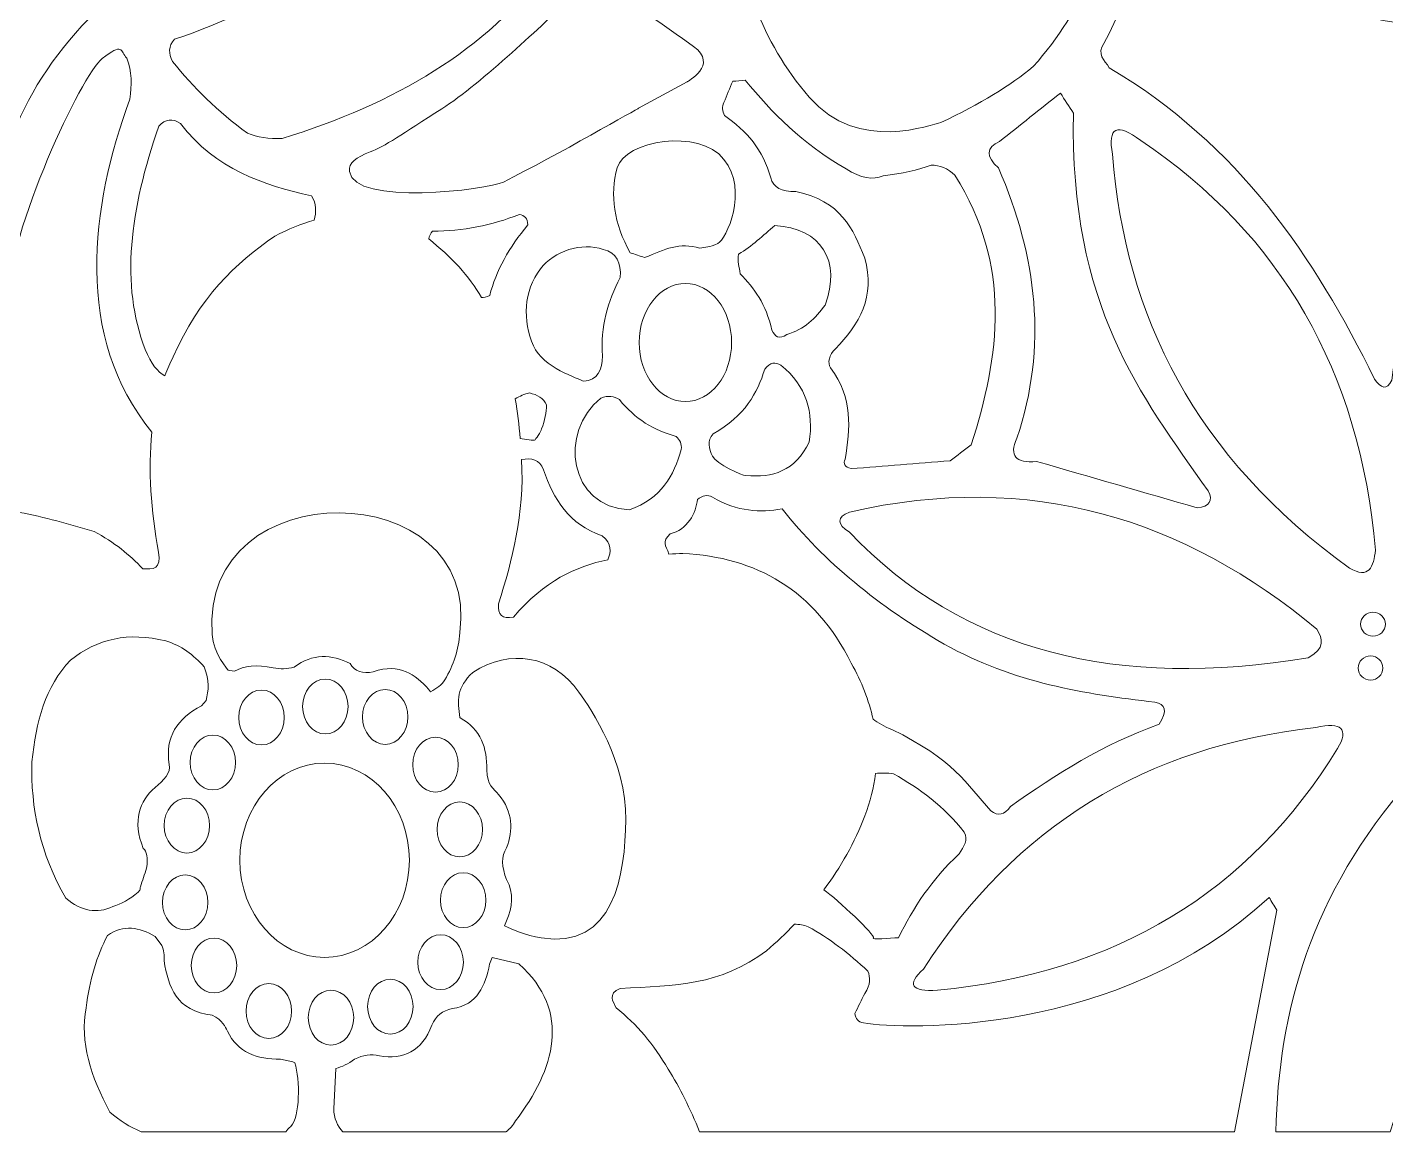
# Model space of a CAD drawing. Header units: millimetres. Extents: x -1201 to 1200, y -590 to 590.
# Drawn here: x -683 to 121, y -590 to 63 of the extents above; entities that cross this region are included whole.
import ezdxf

# ---------------------------------------------------------------- set-up
doc = ezdxf.new("R2010")
doc.units = ezdxf.units.MM
doc.header["$MEASUREMENT"] = 0
doc.layers.add('Layer 1', color=7, linetype='Continuous')

msp = doc.modelspace()

# ---------------------------------------------------------------- linework, layer by layer
at = {"layer": 'Layer 1', "color": 250, "lineweight": 20}
for points, knots in [([(-142.4577, 7.0317), (-146.9577, 6.4059), (-191.3182, -11.6965), (-220.2494, 22.0184), (-249.1808, 55.7333), (-261.8238, 93.4088), (-263.3237, 133.7957), (-262.4669, 176.826), (-249.3921, 212.9404), (-227.9653, 244.3258), (-219.3881, 252.6517), (-214.2426, 250.9865), (-212.5337, 239.3303), (-206.016, 203.4148), (-191.2345, 171.1437), (-146.9577, 151.9048), (-114.3019, 140.5558), (-82.5332, 134.6588), (-55.0206, 155.0274), (-47.3072, 155.2329), (-42.1641, 152.1105), (-39.5891, 145.6621), (-44.811, 110.4809), (-56.8643, 75.2997), (-87.8087, 40.1275), (-100.8858, 29.0926), (-119.1038, 18.06), (-142.4577, 7.0317)], [0, 0, 0, 0, 0.11111111, 0.11111111, 0.11111111, 0.22222222, 0.22222222, 0.22222222, 0.33333333, 0.33333333, 0.33333333, 0.44444444, 0.44444444, 0.44444444, 0.55555556, 0.55555556, 0.55555556, 0.66666667, 0.66666667, 0.66666667, 0.77777778, 0.77777778, 0.77777778, 0.88888889, 0.88888889, 0.88888889, 1, 1, 1, 1]), ([(-805.3026, 226.933), (-807.2345, 233.3835), (-805.305, 236.9218), (-799.5164, 237.5499), (-762.8622, 227.5565), (-725.8158, 229.6352), (-688.2934, 246.2915), (-684.4343, 246.0814), (-681.8639, 243.7904), (-680.5776, 239.4229), (-683.3013, 186.3585), (-671.6474, 133.6737), (-642.6465, 81.4363), (-641.3532, 76.4407), (-640.9166, 71.653), (-646.5032, 68.3227), (-689.6958, 24.7252), (-705.5756, -28.9831), (-712.7248, -85.9202), (-714.2225, -89.673), (-716.3633, -92.7978), (-723.011, -91.5393), (-730.404, -83.5252), (-737.797, -75.5111), (-745.1901, -67.497), (-747.0244, -63.3329), (-748.1064, -59.3721), (-743.9037, -56.8823), (-724.9893, -39.9775), (-715.2626, -13.5604), (-718.4066, 27.6353), (-721.6572, 70.2183), (-726.9118, 152.9577), (-805.3026, 226.933)], [0, 0, 0, 0, 0.09090909, 0.09090909, 0.09090909, 0.18181818, 0.18181818, 0.18181818, 0.27272727, 0.27272727, 0.27272727, 0.36363636, 0.36363636, 0.36363636, 0.45454545, 0.45454545, 0.45454545, 0.54545455, 0.54545455, 0.54545455, 0.63636364, 0.63636364, 0.63636364, 0.72727273, 0.72727273, 0.72727273, 0.81818182, 0.81818182, 0.81818182, 0.90909091, 0.90909091, 0.90909091, 1, 1, 1, 1]), ([(124.3534, -145.338), (121.4116, -151.6893), (117.8776, -150.0217), (114.0673, -144.7122), (78.6113, -72.4067), (33.8445, -6.1338), (-42.8049, 39.5039), (-45.7026, 43.8442), (-50.4255, 47.7372), (-46.0185, 53.8647), (-29.0869, 85.0875), (-19.8688, 117.9731), (-18.3735, 152.5307), (-14.7373, 158.3758), (-10.6624, 162.5511), (-3.5875, 155.0274), (66.0403, 60.2159), (134.2379, 56.628), (202.1451, 71.9739), (212.2409, 70.4171), (211.8022, 65.2115), (209.861, 59.4861), (146.9272, -14.0168), (132.1969, -80.2016), (124.3534, -145.338)], [0, 0, 0, 0, 0.125, 0.125, 0.125, 0.25, 0.25, 0.25, 0.375, 0.375, 0.375, 0.5, 0.5, 0.5, 0.625, 0.625, 0.625, 0.75, 0.75, 0.75, 0.875, 0.875, 0.875, 1, 1, 1, 1]), ([(-596.9972, 43.25), (-599.1961, 47.8028), (-599.5165, 52.2221), (-595.711, 56.3636), (-536.2995, 76.1876), (-494.1889, 106.8907), (-463.9132, 145.0362), (-458.9885, 147.9486), (-454.059, 148.7801), (-449.1272, 147.5352), (-423.4675, 137.0108), (-398.7157, 125.3772), (-376.4784, 110.6911), (-373.3648, 107.2567), (-374.0103, 103.0949), (-375.1922, 98.8269), (-411.0916, 50.0621), (-465.3111, 18.1141), (-532.0643, -2.3358), (-540.1331, -2.9323), (-546.7227, -1.5246), (-552.6367, 0.7868), (-570.1603, 13.6157), (-584.6236, 27.929), (-596.9972, 43.25)], [0, 0, 0, 0, 0.125, 0.125, 0.125, 0.25, 0.25, 0.25, 0.375, 0.375, 0.375, 0.5, 0.5, 0.5, 0.625, 0.625, 0.625, 0.75, 0.75, 0.75, 0.875, 0.875, 0.875, 1, 1, 1, 1]), ([(-401.2304, -28.1562), (-370.0212, -12.4172), (-321.1863, 15.5543), (-321.1863, 15.5543), (-321.1863, 15.5543), (-292.5778, 31.1668), (-292.5778, 31.1668), (-292.5778, 31.1668), (-273.6145, 41.1601), (-288.7209, 52.0865), (-303.8275, 63.013), (-339.8315, 87.679), (-339.8315, 87.679), (-339.8315, 87.679), (-347.8699, 93.6122), (-362.0128, 80.1868), (-376.1557, 66.7614), (-414.0892, 30.2291), (-437.5546, 15.2425), (-461.0202, 0.2558), (-471.6314, -7.2364), (-479.988, -10.3589), (-488.3446, -13.4814), (-492.8422, -16.6062), (-492.2014, -21.9135), (-489.7239, -42.4402), (-410.3485, -32.7541), (-401.2304, -28.1562)], [0, 0, 0, 0, 0.11111111, 0.11111111, 0.11111111, 0.22222222, 0.22222222, 0.22222222, 0.33333333, 0.33333333, 0.33333333, 0.44444444, 0.44444444, 0.44444444, 0.55555556, 0.55555556, 0.55555556, 0.66666667, 0.66666667, 0.66666667, 0.77777778, 0.77777778, 0.77777778, 0.88888889, 0.88888889, 0.88888889, 1, 1, 1, 1]), ([(-687.4714, -223.5632), (-694.5023, -199.6451), (-700.372, -149.0389), (-695.0409, -100.5927), (-693.5851, -55.7097), (-650.7361, 35.1704), (-638.467, 44.9062), (-626.1979, 54.6419), (-627.7002, 49.4318), (-624.0014, 45.2157), (-620.7437, 37.3485), (-621.0409, 29.1401), (-622.0741, 20.8638), (-645.658, -42.6729), (-655.2523, -119.6735), (-609.1015, -176.1563), (-611.5187, -198.4837), (-609.4567, -222.4176), (-605.2007, -247.1446), (-603.2828, -256.912), (-608.4188, -257.5491), (-614.558, -256.8826), (-622.2599, -248.8007), (-631.3038, -241.2363), (-643.3012, -234.8105), (-657.9944, -230.7074), (-672.6528, -226.2654), (-687.4714, -223.5632)], [0, 0, 0, 0, 0.11111111, 0.11111111, 0.11111111, 0.22222222, 0.22222222, 0.22222222, 0.33333333, 0.33333333, 0.33333333, 0.44444444, 0.44444444, 0.44444444, 0.55555556, 0.55555556, 0.55555556, 0.66666667, 0.66666667, 0.66666667, 0.77777778, 0.77777778, 0.77777778, 0.88888889, 0.88888889, 0.88888889, 1, 1, 1, 1]), ([(-195.4976, -197.6975), (-199.2452, -196.6604), (-200.4225, -194.7896), (-199.0339, -192.0761), (-196.2709, -174.0731), (-194.0326, -156.0702), (-207.7133, -138.0604), (-209.6475, -135.322), (-208.4517, -130.0893), (-204.8203, -126.8222), (-190.6657, -112.3078), (-181.0204, -95.9746), (-187.4615, -73.1184), (-194.223, -55.9582), (-201.6067, -39.1708), (-228.2857, -33.7776), (-236.6423, -33.99), (-241.5694, -31.2832), (-243.0718, -25.6595), (-247.3558, -9.166), (-257.5351, 2.1786), (-270.3963, 11.1845), (-271.7871, 13.7828), (-271.894, 16.3834), (-270.719, 18.9886), (-269.0031, 23.1504), (-267.2896, 27.3145), (-265.5759, 31.4785), (-263.11, 31.6864), (-260.6441, 31.8943), (-258.1806, 32.1021), (-242.2777, 12.9876), (-224.5985, -5.4153), (-198.3908, -20.3523), (-189.8205, -25.8697), (-182.5343, -27.2253), (-176.532, -24.4101), (-165.3914, -23.1629), (-155.9644, -21.082), (-148.2439, -18.1652), (-143.1008, -18.0634), (-138.3874, -20.0427), (-134.0987, -24.0984), (-100.4075, -77.7886), (-107.4871, -130.7988), (-124.4558, -183.6463), (-128.6352, -186.7688), (-132.8147, -189.8912), (-136.9919, -193.0138), (-156.4938, -194.575), (-175.9958, -196.1362), (-195.4976, -197.6975)], [0, 0, 0, 0, 0.05882353, 0.05882353, 0.05882353, 0.11764706, 0.11764706, 0.11764706, 0.17647059, 0.17647059, 0.17647059, 0.23529412, 0.23529412, 0.23529412, 0.29411765, 0.29411765, 0.29411765, 0.35294118, 0.35294118, 0.35294118, 0.41176471, 0.41176471, 0.41176471, 0.47058824, 0.47058824, 0.47058824, 0.52941176, 0.52941176, 0.52941176, 0.58823529, 0.58823529, 0.58823529, 0.64705882, 0.64705882, 0.64705882, 0.70588235, 0.70588235, 0.70588235, 0.76470588, 0.76470588, 0.76470588, 0.82352941, 0.82352941, 0.82352941, 0.88235294, 0.88235294, 0.88235294, 0.94117647, 0.94117647, 0.94117647, 1, 1, 1, 1]), ([(-85.8791, -193.4204), (-98.3061, -194.6721), (-102.1628, -190.0946), (-97.4517, -179.6833), (-79.2338, -125.5163), (-85.4519, -72.3321), (-108.381, -19.8212), (-115.8831, -12.9527), (-115.6673, -7.7515), (-107.7401, -4.2087), (-95.7381, 5.3643), (-83.7383, 14.9397), (-71.7363, 24.515), (-69.1658, 20.5588), (-66.5932, 16.6049), (-64.0204, 12.6509), (-66.3053, -101.5801), (-23.9927, -154.4412), (15.7008, -210.906), (18.6984, -216.733), (16.5553, -220.0633), (9.2714, -220.8971), (-22.4462, -211.7374), (-54.1638, -202.5778), (-85.8791, -193.4204)], [0, 0, 0, 0, 0.125, 0.125, 0.125, 0.25, 0.25, 0.25, 0.375, 0.375, 0.375, 0.5, 0.5, 0.5, 0.625, 0.625, 0.625, 0.75, 0.75, 0.75, 0.875, 0.875, 0.875, 1, 1, 1, 1]), ([(-601.3648, -142.6945), (-605.6441, -140.5594), (-609.6983, -135.8327), (-613.0696, -127.134), (-627.893, -88.8891), (-622.1345, -44.451), (-605.0335, 4.9395), (-601.1744, 9.2076), (-596.8858, 9.725), (-592.1769, 6.5008), (-571.1982, -20.8222), (-543.4372, -29.8553), (-514.7055, -36.2743), (-511.7312, -41.0778), (-511.8635, -45.8835), (-513.043, -50.6825), (-520.5987, -52.7815), (-528.2796, -55.9627), (-536.3507, -60.1698), (-559.7233, -76.0872), (-581.1546, -96.6185), (-596.5096, -131.5828), (-598.3324, -135.2159), (-599.9438, -138.9168), (-601.3648, -142.6945)], [0, 0, 0, 0, 0.125, 0.125, 0.125, 0.25, 0.25, 0.25, 0.375, 0.375, 0.375, 0.5, 0.5, 0.5, 0.625, 0.625, 0.625, 0.75, 0.75, 0.75, 0.875, 0.875, 0.875, 1, 1, 1, 1]), ([(-326.1691, -69.9959), (-323.3294, -70.9313), (-320.4896, -71.8689), (-317.65, -72.8066), (-305.5945, -67.924), (-297.0823, -63.4595), (-285.0245, -67.3434), (-281.4882, -66.4079), (-279.4774, -66.8734), (-274.4156, -64.5326), (-269.3538, -62.1919), (-256.0142, -33.3619), (-270.719, -14.7308), (-285.4239, 3.9002), (-329.3874, -3.592), (-333.885, -19.7263), (-338.3826, -35.8608), (-335.8098, -52.6188), (-326.1691, -69.9959)], [0, 0, 0, 0, 0.16666667, 0.16666667, 0.16666667, 0.33333333, 0.33333333, 0.33333333, 0.5, 0.5, 0.5, 0.66666667, 0.66666667, 0.66666667, 0.83333333, 0.83333333, 0.83333333, 1, 1, 1, 1]), ([(99.2789, -256.4917), (110.8746, -263.4032), (113.4357, -255.6874), (114.7104, -245.8748), (105.2788, -140.1346), (58.9909, -59.3721), (-24.1598, -3.5852), (-38.3004, 7.0317), (-43.8707, 4.325), (-40.8754, -11.7032), (-33.5334, -107.3507), (7.9339, -190.8221), (99.2789, -256.4917)], [0, 0, 0, 0, 0.25, 0.25, 0.25, 0.5, 0.5, 0.5, 0.75, 0.75, 0.75, 1, 1, 1, 1]), ([(-409.2665, -95.2854), (-411.1844, -96.3293), (-412.7564, -96.5846), (-414.1658, -96.4739), (-421.3105, -83.8528), (-432.0447, -72.3977), (-445.3587, -61.7717), (-445.0151, -60.1404), (-444.2905, -58.613), (-443.1807, -57.1941), (-425.1509, -57.1376), (-408.0638, -53.6672), (-391.7476, -47.3589), (-388.7755, -47.9328), (-386.7414, -49.5483), (-386.7646, -53.448), (-397.7266, -66.8056), (-405.591, -80.6874), (-409.2665, -95.2854)], [0, 0, 0, 0, 0.16666667, 0.16666667, 0.16666667, 0.33333333, 0.33333333, 0.33333333, 0.5, 0.5, 0.5, 0.66666667, 0.66666667, 0.66666667, 0.83333333, 0.83333333, 0.83333333, 1, 1, 1, 1]), ([(-233.589, -118.2342), (-238.0215, -121.5013), (-240.564, -119.5605), (-242.4309, -115.7376), (-245.7629, -100.333), (-253.0097, -90.8005), (-261.0738, -82.4859), (-261.5544, -78.1162), (-263.0009, -75.4614), (-262.0373, -70.7777), (-254.296, -66.2905), (-247.5461, -59.6568), (-240.6617, -53.9157), (-213.1559, -55.4046), (-201.1005, -74.9734), (-210.9269, -100.9068), (-216.5669, -108.7153), (-223.2379, -115.4302), (-233.589, -118.2342)], [0, 0, 0, 0, 0.16666667, 0.16666667, 0.16666667, 0.33333333, 0.33333333, 0.33333333, 0.5, 0.5, 0.5, 0.66666667, 0.66666667, 0.66666667, 0.83333333, 0.83333333, 0.83333333, 1, 1, 1, 1]), ([(-353.654, -146.0227), (-356.547, -144.4614), (-377.9924, -137.8075), (-383.3886, -125.1028), (-389.7716, -110.071), (-389.4975, -92.7978), (-379.2486, -79.5215), (-370.9941, -68.8345), (-355.0471, -63.6809), (-342.0814, -67.9669), (-334.2077, -69.9981), (-331.4214, -75.9811), (-332.1156, -84.6707), (-339.3508, -98.67), (-343.9111, -113.7109), (-342.5644, -131.036), (-342.6944, -139.3145), (-345.3763, -145.2477), (-353.654, -146.0227)], [0, 0, 0, 0, 0.16666667, 0.16666667, 0.16666667, 0.33333333, 0.33333333, 0.33333333, 0.5, 0.5, 0.5, 0.66666667, 0.66666667, 0.66666667, 0.83333333, 0.83333333, 0.83333333, 1, 1, 1, 1]), ([(-266.2168, -123.0739), (-266.2168, -103.765), (-278.4534, -88.1051), (-293.539, -88.1051), (-308.6293, -88.1051), (-320.8659, -103.765), (-320.8659, -123.0739), (-320.8659, -142.385), (-308.6293, -158.045), (-293.539, -158.045), (-278.4534, -158.045), (-266.2168, -142.385), (-266.2168, -123.0739)], [0, 0, 0, 0, 0.25, 0.25, 0.25, 0.5, 0.5, 0.5, 0.75, 0.75, 0.75, 1, 1, 1, 1]), ([(-257.6999, -201.7554), (-259.95, -201.9112), (-275.1353, -194.9524), (-277.4689, -190.3589), (-279.8025, -185.7655), (-280.8217, -181.2671), (-277.1485, -177.0895), (-258.1806, -166.3528), (-250.9733, -152.9228), (-246.6081, -138.8423), (-243.4479, -134.6985), (-240.2901, -134.4071), (-237.1253, -136.5015), (-221.6565, -148.9147), (-217.7209, -164.5249), (-220.2494, -181.9291), (-228.5759, -199.2317), (-242.0873, -203.2014), (-257.6999, -201.7554)], [0, 0, 0, 0, 0.16666667, 0.16666667, 0.16666667, 0.33333333, 0.33333333, 0.33333333, 0.5, 0.5, 0.5, 0.66666667, 0.66666667, 0.66666667, 0.83333333, 0.83333333, 0.83333333, 1, 1, 1, 1]), ([(-378.7285, -174.1228), (-378.7911, -175.6615), (-382.3321, -180.7), (-382.7455, -180.8378), (-383.1263, -180.9643), (-388.0789, -180.6367), (-391.2878, -179.8053), (-391.9542, -171.9786), (-392.8667, -164.1792), (-394.1578, -156.3933), (-391.4944, -154.8592), (-388.7615, -153.5419), (-385.8011, -152.8935), (-381.1062, -153.9599), (-377.3586, -155.9414), (-375.6751, -159.918), (-375.8353, -164.4865), (-376.4227, -169.1431), (-378.7285, -174.1228)], [0, 0, 0, 0, 0.16666667, 0.16666667, 0.16666667, 0.33333333, 0.33333333, 0.33333333, 0.5, 0.5, 0.5, 0.66666667, 0.66666667, 0.66666667, 0.83333333, 0.83333333, 0.83333333, 1, 1, 1, 1]), ([(-295.9515, -186.301), (-295.5242, -183.0543), (-296.8618, -180.6593), (-299.0071, -178.6507), (-311.9984, -175.0515), (-323.4571, -168.3094), (-332.5986, -156.7955), (-335.6798, -154.8953), (-339.1604, -154.1701), (-343.5279, -156.0137), (-368.7465, -175.892), (-362.3123, -220.7412), (-326.6521, -222.0517), (-307.6308, -215.3999), (-300.3656, -201.7056), (-295.9515, -186.301)], [0, 0, 0, 0, 0.2, 0.2, 0.2, 0.4, 0.4, 0.4, 0.6, 0.6, 0.6, 0.8, 0.8, 0.8, 1, 1, 1, 1]), ([(-339.4576, -251.6272), (-337.2703, -246.8712), (-337.0544, -242.1106), (-342.7245, -237.3501), (-362.4494, -230.7797), (-371.4468, -215.7366), (-377.4421, -198.321), (-379.8499, -192.0874), (-384.6935, -191.2785), (-390.4055, -192.3698), (-388.7081, -224.8691), (-395.9619, -251.5595), (-403.998, -277.7505), (-404.6668, -284.2463), (-401.7668, -286.8424), (-395.3071, -285.5409), (-376.9406, -264.1375), (-358.2607, -255.4434), (-339.4576, -251.6272)], [0, 0, 0, 0, 0.16666667, 0.16666667, 0.16666667, 0.33333333, 0.33333333, 0.33333333, 0.5, 0.5, 0.5, 0.66666667, 0.66666667, 0.66666667, 0.83333333, 0.83333333, 0.83333333, 1, 1, 1, 1]), ([(-560.2156, -317.5816), (-562.3517, -317.1862), (-564.0884, -316.8449), (-564.0884, -316.8449), (-564.0884, -316.8449), (-572.5542, -307.4143), (-573.4458, -295.7444), (-581.2267, -198.6804), (-413.9197, -201.3894), (-427.0572, -294.7706), (-427.5587, -304.9718), (-430.7931, -313.7948), (-435.7482, -322.6878), (-437.7659, -325.6522), (-440.7682, -327.8528), (-444.2186, -329.7055), (-444.2186, -329.7055), (-445.4399, -328.2053), (-445.4399, -328.2053), (-453.3391, -319.5337), (-462.2438, -312.5995), (-478.1931, -317.8188), (-484.5483, -319.2287), (-489.1155, -317.6041), (-491.8972, -312.9498), (-502.9287, -307.6515), (-513.9579, -306.6754), (-524.9848, -315.2205), (-529.1085, -316.1943), (-533.2277, -316.3027), (-537.3514, -315.5458), (-547.2243, -313.3113), (-554.4942, -314.4432), (-560.2156, -317.5816)], [0, 0, 0, 0, 0.09090909, 0.09090909, 0.09090909, 0.18181818, 0.18181818, 0.18181818, 0.27272727, 0.27272727, 0.27272727, 0.36363636, 0.36363636, 0.36363636, 0.45454545, 0.45454545, 0.45454545, 0.54545455, 0.54545455, 0.54545455, 0.63636364, 0.63636364, 0.63636364, 0.72727273, 0.72727273, 0.72727273, 0.81818182, 0.81818182, 0.81818182, 0.90909091, 0.90909091, 0.90909091, 1, 1, 1, 1]), ([(-196.4613, -235.2601), (-204.177, -230.4725), (-204.1747, -226.5185), (-196.4613, -223.3959), (-88.8303, -198.7301), (1.4975, -227.4561), (79.9929, -292.71), (83.441, -298.3292), (85.1662, -303.946), (74.8498, -309.5697), (-37.1812, -328.3544), (-129.0113, -306.3952), (-196.4613, -235.2601)], [0, 0, 0, 0, 0.25, 0.25, 0.25, 0.5, 0.5, 0.5, 0.75, 0.75, 0.75, 1, 1, 1, 1]), ([(-112.8832, -400.1176), (-108.6016, -403.448), (-104.7449, -402.6143), (-101.3108, -397.6187), (-74.2555, -378.5064), (-46.3064, -360.508), (-13.2304, -348.9105), (-8.1686, -341.0048), (-9.7244, -337.0509), (-15.8032, -335.7969), (-57.3821, -331.1221), (-98.9585, -324.5427), (-140.5282, -301.4517), (-179.1025, -279.2507), (-211.4586, -252.8948), (-236.322, -221.5206), (-249.3387, -223.6377), (-262.7292, -223.3824), (-277.4689, -214.6521), (-280.4665, -212.5982), (-283.4664, -213.7957), (-286.4687, -215.9015), (-286.9865, -223.7778), (-292.5847, -234.162), (-302.5434, -236.1978), (-307.8514, -241.2565), (-305.0442, -242.6755), (-303.3376, -248.2584), (-300.5698, -248.1455), (-297.8091, -248.028), (-295.0413, -247.8857), (-251.8184, -250.0457), (-217.2843, -269.0925), (-195.4442, -312.8074), (-189.226, -323.8559), (-184.9282, -334.9111), (-182.5551, -345.9596), (-179.6087, -348.1377), (-176.1095, -350.2029), (-171.3867, -352.033), (-135.4199, -369.3942), (-126.8938, -384.5345), (-112.8832, -400.1176)], [0, 0, 0, 0, 0.07142857, 0.07142857, 0.07142857, 0.14285714, 0.14285714, 0.14285714, 0.21428571, 0.21428571, 0.21428571, 0.28571429, 0.28571429, 0.28571429, 0.35714286, 0.35714286, 0.35714286, 0.42857143, 0.42857143, 0.42857143, 0.5, 0.5, 0.5, 0.57142857, 0.57142857, 0.57142857, 0.64285714, 0.64285714, 0.64285714, 0.71428571, 0.71428571, 0.71428571, 0.78571429, 0.78571429, 0.78571429, 0.85714286, 0.85714286, 0.85714286, 0.92857143, 0.92857143, 0.92857143, 1, 1, 1, 1]), ([(120.4828, -289.7208), (120.4828, -285.7939), (117.2088, -282.6082), (113.178, -282.6082), (109.1425, -282.6082), (105.8685, -285.7939), (105.8685, -289.7208), (105.8685, -293.6432), (109.1425, -296.8289), (113.178, -296.8289), (117.2088, -296.8289), (120.4828, -293.6432), (120.4828, -289.7208)], [0, 0, 0, 0, 0.25, 0.25, 0.25, 0.5, 0.5, 0.5, 0.75, 0.75, 0.75, 1, 1, 1, 1]), ([(-632.2697, -456.7496), (-641.5156, -461.1871), (-650.7593, -459.5626), (-660.01, -451.8806), (-675.1652, -425.3981), (-680.9445, -398.4073), (-680.0621, -371.0526), (-677.7518, -347.7469), (-672.1211, -326.5152), (-657.335, -311.0022), (-641.525, -298.4128), (-622.9007, -294.0589), (-600.854, -299.6396), (-591.7799, -302.2899), (-584.5354, -307.9181), (-578.1269, -314.8974), (-574.9691, -322.8821), (-575.531, -329.0684), (-577.0727, -334.7689), (-577.0727, -334.7689), (-579.7963, -337.9433), (-579.7963, -337.9433), (-594.0809, -345.4672), (-601.4901, -356.5021), (-598.8478, -372.6772), (-597.7147, -377.7721), (-602.0684, -382.0943), (-607.2021, -386.3104), (-616.5572, -394.4307), (-620.6857, -406.0079), (-614.2213, -422.3411), (-612.1571, -423.8437), (-611.3909, -427.9694), (-612.2152, -434.0268), (-613.4412, -437.7074), (-614.6671, -441.3857), (-615.8931, -445.064), (-616.0023, -445.7305), (-616.0951, -446.4015), (-616.1625, -447.0681), (-616.1625, -447.0681), (-617.2305, -448.3107), (-617.2305, -448.3107), (-622.246, -452.4229), (-627.259, -455.2381), (-632.2697, -456.7496)], [0, 0, 0, 0, 0.06666667, 0.06666667, 0.06666667, 0.13333333, 0.13333333, 0.13333333, 0.2, 0.2, 0.2, 0.26666667, 0.26666667, 0.26666667, 0.33333333, 0.33333333, 0.33333333, 0.4, 0.4, 0.4, 0.46666667, 0.46666667, 0.46666667, 0.53333333, 0.53333333, 0.53333333, 0.6, 0.6, 0.6, 0.66666667, 0.66666667, 0.66666667, 0.73333333, 0.73333333, 0.73333333, 0.8, 0.8, 0.8, 0.86666667, 0.86666667, 0.86666667, 0.93333333, 0.93333333, 0.93333333, 1, 1, 1, 1]), ([(-400.4502, -468.0783), (-396.4378, -470.3829), (-387.9906, -473.7268), (-378.9305, -475.2542), (-335.6497, -482.5476), (-329.1064, -437.6283), (-328.7976, -405.4611), (-328.4656, -370.9939), (-348.8568, -340.5506), (-356.5377, -329.8276), (-372.3153, -307.8097), (-397.2599, -304.2465), (-419.288, -318.2232), (-428.8173, -327.0892), (-428.592, -335.0174), (-426.8738, -344.9972), (-426.8738, -344.9972), (-426.7251, -345.0853), (-426.7251, -345.0853), (-414.4724, -351.9561), (-410.7967, -362.9956), (-411.0149, -375.924), (-410.8176, -384.9525), (-407.0538, -387.0493), (-403.998, -390.5309), (-395.4186, -401.0304), (-395.4186, -411.5253), (-399.317, -422.0181), (-402.8278, -426.8373), (-402.05, -433.4393), (-399.317, -440.8456), (-394.8056, -448.9638), (-395.8087, -457.0795), (-399.317, -465.1907), (-399.317, -465.1907), (-400.4502, -468.0783), (-400.4502, -468.0783)], [0, 0, 0, 0, 0.08333333, 0.08333333, 0.08333333, 0.16666667, 0.16666667, 0.16666667, 0.25, 0.25, 0.25, 0.33333333, 0.33333333, 0.33333333, 0.41666667, 0.41666667, 0.41666667, 0.5, 0.5, 0.5, 0.58333333, 0.58333333, 0.58333333, 0.66666667, 0.66666667, 0.66666667, 0.75, 0.75, 0.75, 0.83333333, 0.83333333, 0.83333333, 0.91666667, 0.91666667, 0.91666667, 1, 1, 1, 1]), ([(119.0363, -315.6362), (119.0363, -311.7094), (115.7623, -308.5236), (111.7313, -308.5236), (107.6958, -308.5236), (104.422, -311.7094), (104.422, -315.6362), (104.422, -319.5585), (107.6958, -322.7443), (111.7313, -322.7443), (115.7623, -322.7443), (119.0363, -319.5585), (119.0363, -315.6362)], [0, 0, 0, 0, 0.25, 0.25, 0.25, 0.5, 0.5, 0.5, 0.75, 0.75, 0.75, 1, 1, 1, 1]), ([(-530.836, -344.8978), (-530.836, -335.9325), (-536.8591, -328.6662), (-544.287, -328.6662), (-551.7172, -328.6662), (-557.7403, -335.9325), (-557.7403, -344.8978), (-557.7403, -353.8608), (-551.7172, -361.1271), (-544.287, -361.1271), (-536.8591, -361.1271), (-530.836, -353.8608), (-530.836, -344.8978)], [0, 0, 0, 0, 0.25, 0.25, 0.25, 0.5, 0.5, 0.5, 0.75, 0.75, 0.75, 1, 1, 1, 1]), ([(-493.0698, -338.4065), (-493.0698, -329.4412), (-499.0929, -322.1749), (-506.5208, -322.1749), (-513.951, -322.1749), (-519.9741, -329.4412), (-519.9741, -338.4065), (-519.9741, -347.3696), (-513.951, -354.6358), (-506.5208, -354.6358), (-499.0929, -354.6358), (-493.0698, -347.3696), (-493.0698, -338.4065)], [0, 0, 0, 0, 0.25, 0.25, 0.25, 0.5, 0.5, 0.5, 0.75, 0.75, 0.75, 1, 1, 1, 1]), ([(-457.6418, -344.5746), (-457.6418, -335.6093), (-463.6649, -328.3431), (-471.0927, -328.3431), (-478.5229, -328.3431), (-484.546, -335.6093), (-484.546, -344.5746), (-484.546, -353.5377), (-478.5229, -360.804), (-471.0927, -360.804), (-463.6649, -360.804), (-457.6418, -353.5377), (-457.6418, -344.5746)], [0, 0, 0, 0, 0.25, 0.25, 0.25, 0.5, 0.5, 0.5, 0.75, 0.75, 0.75, 1, 1, 1, 1]), ([(-144.3849, -506.2758), (-160.0278, -507.1095), (-162.8141, -502.9477), (-152.7439, -493.7858), (-98.6242, -409.388), (-21.0717, -361.9246), (79.3497, -350.7858), (94.7789, -347.4554), (99.0629, -351.6172), (92.2086, -363.2735), (39.9186, -448.4102), (-38.9482, -496.0791), (-144.3849, -506.2758)], [0, 0, 0, 0, 0.25, 0.25, 0.25, 0.5, 0.5, 0.5, 0.75, 0.75, 0.75, 1, 1, 1, 1]), ([(-559.5793, -371.5158), (-559.5793, -362.5505), (-565.6024, -355.2842), (-573.0303, -355.2842), (-580.4605, -355.2842), (-586.4836, -362.5505), (-586.4836, -371.5158), (-586.4836, -380.4789), (-580.4605, -387.7451), (-573.0303, -387.7451), (-565.6024, -387.7451), (-559.5793, -380.4789), (-559.5793, -371.5158)], [0, 0, 0, 0, 0.25, 0.25, 0.25, 0.5, 0.5, 0.5, 0.75, 0.75, 0.75, 1, 1, 1, 1]), ([(-427.8977, -372.815), (-427.8977, -363.8497), (-433.9208, -356.5834), (-441.3487, -356.5834), (-448.7789, -356.5834), (-454.802, -363.8497), (-454.802, -372.815), (-454.802, -381.7781), (-448.7789, -389.0443), (-441.3487, -389.0443), (-433.9208, -389.0443), (-427.8977, -381.7781), (-427.8977, -372.815)], [0, 0, 0, 0, 0.25, 0.25, 0.25, 0.5, 0.5, 0.5, 0.75, 0.75, 0.75, 1, 1, 1, 1]), ([(-456.8035, -429.343), (-456.8035, -397.6165), (-479.2543, -371.8864), (-506.9364, -371.8864), (-534.6185, -371.8864), (-557.0693, -397.6165), (-557.0693, -429.343), (-557.0693, -461.0696), (-534.6185, -486.7997), (-506.9364, -486.7997), (-479.2543, -486.7997), (-456.8035, -461.0696), (-456.8035, -429.343)], [0, 0, 0, 0, 0.25, 0.25, 0.25, 0.5, 0.5, 0.5, 0.75, 0.75, 0.75, 1, 1, 1, 1]), ([(-211.6629, -446.9054), (-203.5524, -452.4748), (-180.7975, -474.0816), (-182.3184, -475.2677), (-184.0599, -476.6256), (-172.4595, -475.2677), (-167.5299, -475.2677), (-158.7855, -457.6602), (-147.9932, -440.7259), (-131.5261, -425.6241), (-128.8512, -421.3561), (-126.0974, -417.0948), (-128.6329, -412.8223), (-140.5538, -397.3634), (-155.0751, -386.9588), (-170.4231, -378.1652), (-174.187, -377.6976), (-177.7418, -377.6568), (-181.0785, -378.0229), (-182.0978, -386.3669), (-184.2084, -394.7086), (-187.4219, -403.0503), (-193.4288, -418.9272), (-201.6276, -433.4755), (-211.6629, -446.9054)], [0, 0, 0, 0, 0.125, 0.125, 0.125, 0.25, 0.25, 0.25, 0.375, 0.375, 0.375, 0.5, 0.5, 0.5, 0.625, 0.625, 0.625, 0.75, 0.75, 0.75, 0.875, 0.875, 0.875, 1, 1, 1, 1]), ([(123.2607, -590.0266), (123.2607, -590.0266), (55.6861, -590.0266), (55.6861, -590.0266), (57.3587, -518.9046), (76.2835, -449.1748), (134.6396, -382.6321), (138.0645, -378.4703), (141.4939, -379.7197), (144.9258, -386.3782), (159.6438, -450.0012), (146.9918, -518.9383), (123.2607, -590.0266)], [0, 0, 0, 0, 0.25, 0.25, 0.25, 0.5, 0.5, 0.5, 0.75, 0.75, 0.75, 1, 1, 1, 1]), ([(-574.9505, -408.8502), (-574.9505, -399.8849), (-580.9736, -392.6187), (-588.4015, -392.6187), (-595.8317, -392.6187), (-601.8548, -399.8849), (-601.8548, -408.8502), (-601.8548, -417.8133), (-595.8317, -425.0795), (-588.4015, -425.0795), (-580.9736, -425.0795), (-574.9505, -417.8133), (-574.9505, -408.8502)], [0, 0, 0, 0, 0.25, 0.25, 0.25, 0.5, 0.5, 0.5, 0.75, 0.75, 0.75, 1, 1, 1, 1]), ([(-413.5249, -411.1187), (-413.5249, -402.1534), (-419.5481, -394.8871), (-426.976, -394.8871), (-434.4062, -394.8871), (-440.4293, -402.1534), (-440.4293, -411.1187), (-440.4293, -420.0818), (-434.4062, -427.348), (-426.976, -427.348), (-419.5481, -427.348), (-413.5249, -420.0818), (-413.5249, -411.1187)], [0, 0, 0, 0, 0.25, 0.25, 0.25, 0.5, 0.5, 0.5, 0.75, 0.75, 0.75, 1, 1, 1, 1]), ([(-575.9536, -454.2937), (-575.9536, -445.3284), (-581.9767, -438.0621), (-589.4045, -438.0621), (-596.8347, -438.0621), (-602.8578, -445.3284), (-602.8578, -454.2937), (-602.8578, -463.2567), (-596.8347, -470.523), (-589.4045, -470.523), (-581.9767, -470.523), (-575.9536, -463.2567), (-575.9536, -454.2937)], [0, 0, 0, 0, 0.25, 0.25, 0.25, 0.5, 0.5, 0.5, 0.75, 0.75, 0.75, 1, 1, 1, 1]), ([(-411.5188, -452.9945), (-411.5188, -444.0292), (-417.5419, -436.7629), (-424.9697, -436.7629), (-432.3999, -436.7629), (-438.423, -444.0292), (-438.423, -452.9945), (-438.423, -461.9576), (-432.3999, -469.2238), (-424.9697, -469.2238), (-417.5419, -469.2238), (-411.5188, -461.9576), (-411.5188, -452.9945)], [0, 0, 0, 0, 0.25, 0.25, 0.25, 0.5, 0.5, 0.5, 0.75, 0.75, 0.75, 1, 1, 1, 1]), ([(31.2729, -590.0266), (31.2729, -590.0266), (-285.1717, -590.0266), (-285.1717, -590.0266), (-290.6274, -576.2812), (-296.8157, -563.9436), (-303.73, -553.0207), (-312.1934, -538.3074), (-322.4447, -526.188), (-334.4793, -516.6646), (-336.2603, -512.9863), (-339.8825, -508.4945), (-332.1412, -505.1393), (-299.4669, -503.5283), (-272.9179, -503.5736), (-245.5771, -482.9045), (-239.7398, -477.8525), (-234.1997, -472.631), (-228.9729, -467.2084), (-226.2819, -467.1903), (-223.5861, -467.5654), (-220.8927, -468.8081), (-208.6004, -475.0802), (-196.9744, -484.6036), (-185.532, -495.0352), (-184.2409, -498.7813), (-183.5977, -502.7376), (-187.4615, -508.1489), (-189.391, -512.105), (-191.3205, -516.059), (-193.2477, -520.013), (-192.9389, -523.0609), (-191.4157, -525.0898), (-188.1046, -525.6344), (-164.0424, -529.3285), (-38.3654, -534.4912), (51.7048, -451.3226), (53.2047, -453.8214), (54.7047, -456.3203), (56.2046, -458.8169), (56.2046, -458.8169), (31.2729, -590.0266), (31.2729, -590.0266)], [0, 0, 0, 0, 0.07142857, 0.07142857, 0.07142857, 0.14285714, 0.14285714, 0.14285714, 0.21428571, 0.21428571, 0.21428571, 0.28571429, 0.28571429, 0.28571429, 0.35714286, 0.35714286, 0.35714286, 0.42857143, 0.42857143, 0.42857143, 0.5, 0.5, 0.5, 0.57142857, 0.57142857, 0.57142857, 0.64285714, 0.64285714, 0.64285714, 0.71428571, 0.71428571, 0.71428571, 0.78571429, 0.78571429, 0.78571429, 0.85714286, 0.85714286, 0.85714286, 0.92857143, 0.92857143, 0.92857143, 1, 1, 1, 1]), ([(-529.8904, -590.0266), (-529.8904, -590.0266), (-615.4514, -590.0266), (-615.4514, -590.0266), (-622.0367, -587.2602), (-628.1717, -583.2895), (-633.9415, -578.3395), (-645.2517, -557.4039), (-651.8205, -536.7371), (-647.9776, -516.6646), (-645.9691, -500.2206), (-641.7363, -485.9366), (-635.2767, -473.8149), (-625.9123, -467.2107), (-616.5572, -468.9459), (-607.2021, -474.4633), (-607.2021, -474.4633), (-603.1643, -479.7572), (-603.1643, -479.7572), (-602.0243, -482.5091), (-601.5901, -485.5503), (-601.8548, -488.8874), (-599.4261, -504.4908), (-594.652, -518.4608), (-573.4458, -521.0229), (-567.1581, -524.2471), (-565.7393, -527.6159), (-564.4228, -530.4356), (-558.4625, -543.2646), (-546.9897, -547.1552), (-533.0071, -546.9926), (-530.5574, -547.5325), (-528.1055, -548.0725), (-525.6535, -548.6148), (-525.6535, -548.6148), (-524.474, -549.1367), (-524.474, -549.1367), (-521.5066, -559.3356), (-521.3162, -581.3468), (-526.9909, -586.7807), (-528.2967, -588.0308), (-529.1801, -589.0972), (-529.8904, -590.0266)], [0, 0, 0, 0, 0.07142857, 0.07142857, 0.07142857, 0.14285714, 0.14285714, 0.14285714, 0.21428571, 0.21428571, 0.21428571, 0.28571429, 0.28571429, 0.28571429, 0.35714286, 0.35714286, 0.35714286, 0.42857143, 0.42857143, 0.42857143, 0.5, 0.5, 0.5, 0.57142857, 0.57142857, 0.57142857, 0.64285714, 0.64285714, 0.64285714, 0.71428571, 0.71428571, 0.71428571, 0.78571429, 0.78571429, 0.78571429, 0.85714286, 0.85714286, 0.85714286, 0.92857143, 0.92857143, 0.92857143, 1, 1, 1, 1]), ([(-424.8862, -489.676), (-424.8862, -480.7106), (-430.9093, -473.4444), (-438.3371, -473.4444), (-445.7673, -473.4444), (-451.7904, -480.7106), (-451.7904, -489.676), (-451.7904, -498.639), (-445.7673, -505.9052), (-438.3371, -505.9052), (-430.9093, -505.9052), (-424.8862, -498.639), (-424.8862, -489.676)], [0, 0, 0, 0, 0.25, 0.25, 0.25, 0.5, 0.5, 0.5, 0.75, 0.75, 0.75, 1, 1, 1, 1]), ([(-558.9083, -491.6236), (-558.9083, -482.6583), (-564.9314, -475.392), (-572.3592, -475.392), (-579.7894, -475.392), (-585.8125, -482.6583), (-585.8125, -491.6236), (-585.8125, -500.5866), (-579.7894, -507.8529), (-572.3592, -507.8529), (-564.9314, -507.8529), (-558.9083, -500.5866), (-558.9083, -491.6236)], [0, 0, 0, 0, 0.25, 0.25, 0.25, 0.5, 0.5, 0.5, 0.75, 0.75, 0.75, 1, 1, 1, 1]), ([(-399.6585, -590.0266), (-399.6585, -590.0266), (-496.1006, -590.0266), (-496.1006, -590.0266), (-499.4655, -586.6022), (-501.2948, -582.0565), (-501.589, -576.392), (-501.589, -576.392), (-500.3282, -552.5145), (-500.3282, -552.5145), (-496.6247, -551.5882), (-492.9259, -549.8236), (-489.2224, -546.9926), (-484.3231, -544.6157), (-479.4214, -543.9649), (-474.5176, -545.0449), (-460.3979, -547.5054), (-449.5335, -542.5867), (-443.4361, -526.8658), (-441.2094, -521.4613), (-437.197, -518.2122), (-431.4039, -517.1277), (-416.2253, -514.8864), (-412.0018, -503.5103), (-409.3455, -490.835), (-409.3455, -490.835), (-407.7898, -486.8562), (-407.7898, -486.8562), (-407.7898, -486.8562), (-391.9658, -490.6949), (-391.9658, -490.6949), (-360.4131, -518.9714), (-371.0034, -553.337), (-393.9696, -583.5339), (-395.572, -586.2713), (-397.4924, -588.3882), (-399.6585, -590.0266)], [0, 0, 0, 0, 0.08333333, 0.08333333, 0.08333333, 0.16666667, 0.16666667, 0.16666667, 0.25, 0.25, 0.25, 0.33333333, 0.33333333, 0.33333333, 0.41666667, 0.41666667, 0.41666667, 0.5, 0.5, 0.5, 0.58333333, 0.58333333, 0.58333333, 0.66666667, 0.66666667, 0.66666667, 0.75, 0.75, 0.75, 0.83333333, 0.83333333, 0.83333333, 0.91666667, 0.91666667, 0.91666667, 1, 1, 1, 1]), ([(-526.4894, -518.5647), (-526.4894, -509.5994), (-532.5125, -502.3331), (-539.9403, -502.3331), (-547.3705, -502.3331), (-553.3936, -509.5994), (-553.3936, -518.5647), (-553.3936, -527.5278), (-547.3705, -534.794), (-539.9403, -534.794), (-532.5125, -534.794), (-526.4894, -527.5278), (-526.4894, -518.5647)], [0, 0, 0, 0, 0.25, 0.25, 0.25, 0.5, 0.5, 0.5, 0.75, 0.75, 0.75, 1, 1, 1, 1]), ([(-489.7261, -522.46), (-489.7261, -513.4946), (-495.7494, -506.2284), (-503.1772, -506.2284), (-510.6074, -506.2284), (-516.6305, -513.4946), (-516.6305, -522.46), (-516.6305, -531.423), (-510.6074, -538.6892), (-503.1772, -538.6892), (-495.7494, -538.6892), (-489.7261, -531.423), (-489.7261, -522.46)], [0, 0, 0, 0, 0.25, 0.25, 0.25, 0.5, 0.5, 0.5, 0.75, 0.75, 0.75, 1, 1, 1, 1]), ([(-454.6324, -515.9686), (-454.6324, -507.0034), (-460.6555, -499.737), (-468.0835, -499.737), (-475.5137, -499.737), (-481.5368, -507.0034), (-481.5368, -515.9686), (-481.5368, -524.9317), (-475.5137, -532.198), (-468.0835, -532.198), (-460.6555, -532.198), (-454.6324, -524.9317), (-454.6324, -515.9686)], [0, 0, 0, 0, 0.25, 0.25, 0.25, 0.5, 0.5, 0.5, 0.75, 0.75, 0.75, 1, 1, 1, 1])]:
    msp.add_open_spline(points, degree=3, knots=knots, dxfattribs=at)

doc.saveas('drawing.dxf')
